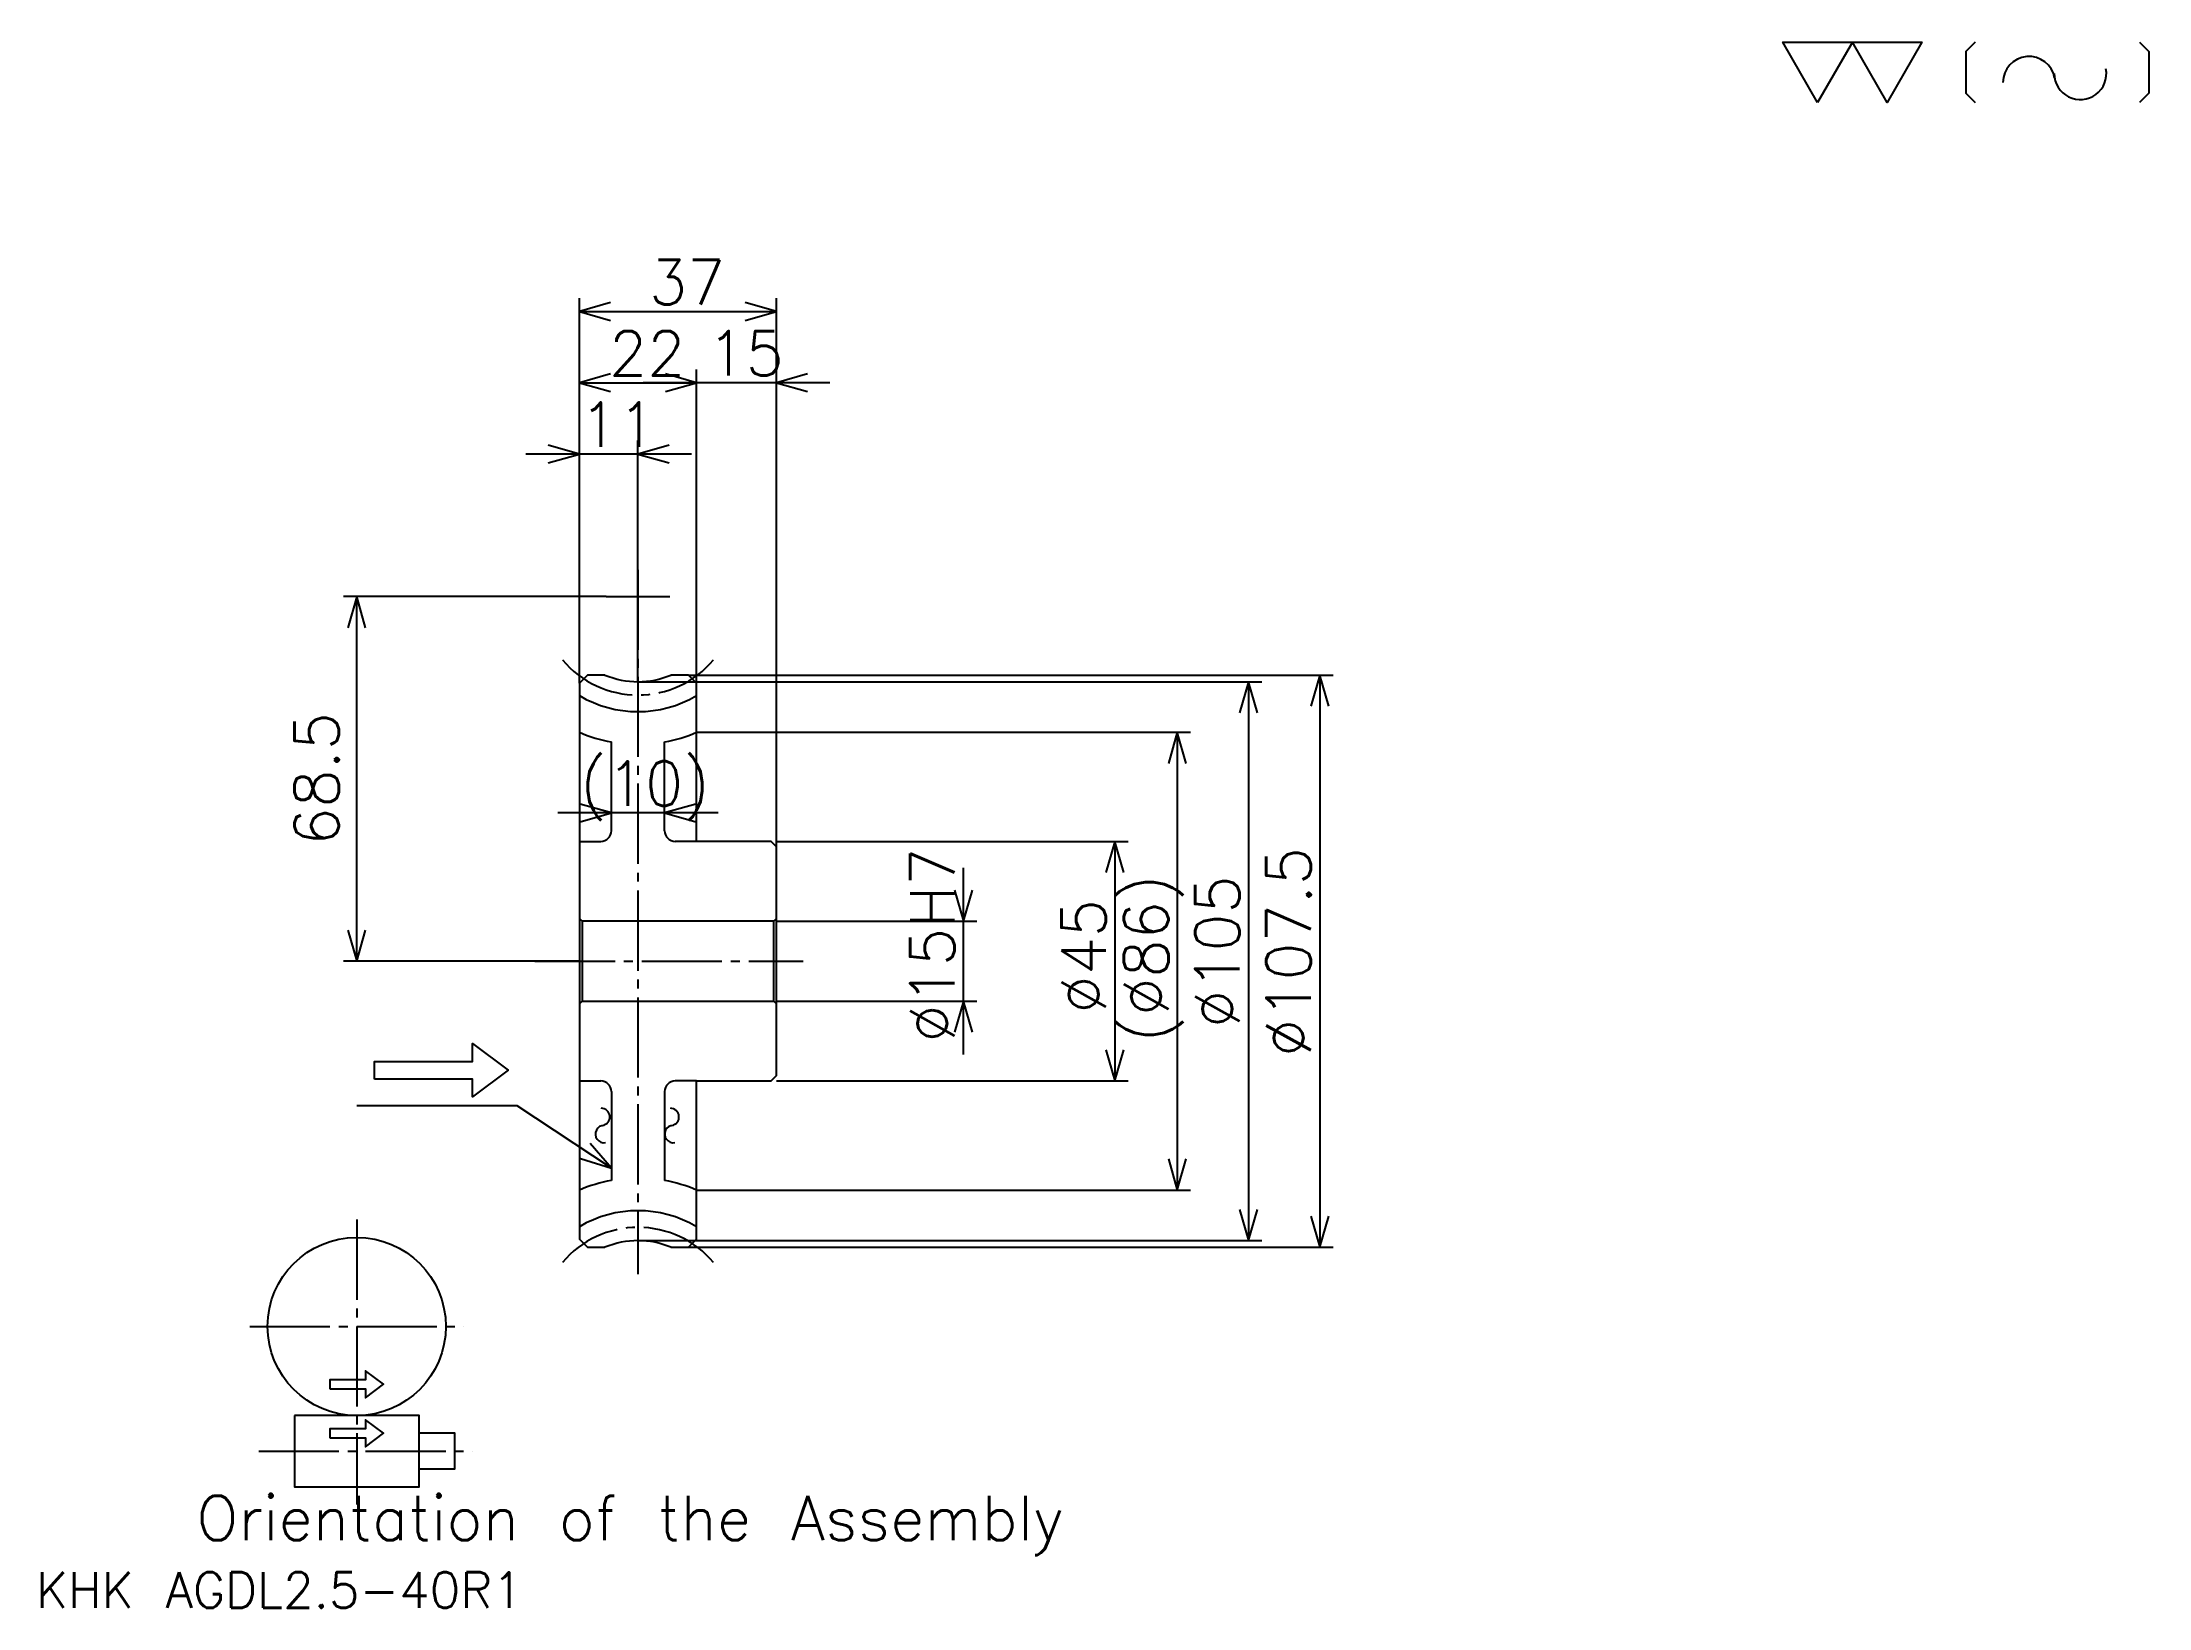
# Model space of a CAD drawing. Extents: x 18 to 414, y 18 to 313.
import ezdxf

# ---------------------------------------------------------------- set-up
doc = ezdxf.new("R2010")
doc.units = 0
doc.linetypes.add('DASHDOT', pattern=[20.081631, 15.061224, -1.673469, 1.673469, -1.673469])
doc.layers.get('0').update_dxf_attribs({"linetype": 'CONTINUOUS'})
doc.layers.add('DASHDOT', color=6, linetype='DASHDOT')
doc.styles.add('KANJI', font='TXT', dxfattribs={"bigfont": 'BIGFONT'})

msp = doc.modelspace()

# ---------------------------------------------------------------- linework, layer by layer
at = {"color": 5}
for p, q in [((118.81633, 193.64032), (118.81633, 264.451538)), ((118.81633, 261.941345), (155.81633, 261.941345)), ((155.81633, 193.64032), (155.81633, 264.451538)), ((140.81633, 193.64032), (140.81633, 251.063782)), ((118.81633, 248.553589), (140.81633, 248.553589)), ((165.857147, 248.553589), (130.775513, 248.553589)), ((118.81633, 193.64032), (118.81633, 237.676025)), ((129.81633, 208.39032), (129.81633, 237.676025)), ((139.857147, 235.165833), (108.775513, 235.165833)), ((123.836739, 208.39032), (74.469391, 208.39032)), ((76.979599, 139.89032), (76.979599, 208.39032)), ((129.81633, 192.39032), (129.81633, 208.39032)), ((118.81633, 192.14032), (118.81633, 193.64032)), ((129.81633, 192.39032), (155.81633, 192.39032)), ((139.31633, 193.64032), (155.81633, 193.64032)), ((140.81633, 192.14032), (140.81633, 193.64032)), ((155.81633, 193.64032), (260.408173, 193.64032)), ((155.81633, 161.39032), (155.81633, 193.64032)), ((155.81633, 192.39032), (247.020416, 192.39032)), ((244.510208, 192.39032), (244.510208, 87.39032)), ((257.897949, 193.64032), (257.897949, 86.14032)), ((140.81633, 182.89032), (155.81633, 182.89032)), ((155.81633, 182.89032), (233.63266, 182.89032)), ((231.122452, 182.89032), (231.122452, 96.89032)), ((144.857147, 167.737259), (114.775513, 167.737259)), ((155.81633, 162.39032), (221.918365, 162.39032)), ((219.408173, 162.39032), (219.408173, 117.39032)), ((190.959183, 122.349503), (190.959183, 157.431137)), ((155.81633, 147.39032), (193.469391, 147.39032)), ((118.81633, 139.89032), (74.469391, 139.89032)), ((155.81633, 132.39032), (193.469391, 132.39032)), ((155.81633, 117.39032), (221.918365, 117.39032)), ((140.81633, 96.89032), (155.81633, 96.89032)), ((155.81633, 96.89032), (233.63266, 96.89032)), ((129.81633, 87.39032), (155.81633, 87.39032)), ((155.81633, 87.39032), (247.020416, 87.39032)), ((139.31633, 86.14032), (155.81633, 86.14032)), ((155.81633, 86.14032), (260.408173, 86.14032))]:
    msp.add_line(p, q, dxfattribs=at)
at = {"color": 4}
for p, q in [((124.81633, 164.39032), (124.81633, 181.074158)), ((134.81633, 164.39032), (134.81633, 181.074158)), ((140.81633, 162.39032), (136.81633, 162.39032)), ((155.81633, 147.89032), (155.31633, 147.39032)), ((118.81633, 131.89032), (119.31633, 132.39032)), ((155.81633, 131.89032), (155.31633, 132.39032)), ((124.81633, 115.39032), (124.81633, 98.706482)), ((134.81633, 115.39032), (134.81633, 98.706482)), ((140.81633, 117.39032), (136.81633, 117.39032))]:
    msp.add_line(p, q, dxfattribs=at)
at = {"color": 7}
for points in [[(351.428558, 301.224487), (344.902039, 312.53714), (371.008148, 312.53714), (364.481628, 301.224487), (357.955078, 312.53714), (351.428558, 301.224487)], [(381.015503, 312.53714), (379.275085, 310.796722), (379.275085, 302.964905), (381.015503, 301.224487)], [(411.907745, 312.53714), (413.648163, 310.796722), (413.648163, 302.964905), (411.907745, 301.224487)]]:
    msp.add_lwpolyline(points, dxfattribs=at)
at = {"color": 5}
for points in [[(124.67347, 263.614807), (118.81633, 261.941345), (124.67347, 260.267883)], [(149.959183, 260.267883), (155.81633, 261.941345), (149.959183, 263.614807)], [(124.67347, 250.227051), (118.81633, 248.553589), (124.67347, 246.880127)], [(134.959183, 246.880127), (140.81633, 248.553589), (134.959183, 250.227051)], [(134.959183, 246.880127), (140.81633, 248.553589), (134.959183, 250.227051)], [(161.673477, 250.227051), (155.81633, 248.553589), (161.673477, 246.880127)], [(112.95919, 233.492371), (118.81633, 235.165833), (112.95919, 236.839294)], [(135.673477, 236.839294), (129.81633, 235.165833), (135.673477, 233.492371)], [(78.653061, 202.533173), (76.979599, 208.39032), (75.306122, 202.533173)], [(246.183685, 186.533173), (244.510208, 192.39032), (242.836731, 186.533173)], [(259.571411, 187.783173), (257.897949, 193.64032), (256.224487, 187.783173)], [(232.795929, 177.033173), (231.122452, 182.89032), (229.448975, 177.033173)], [(118.95919, 166.063782), (124.81633, 167.737259), (118.95919, 169.410736)], [(140.673477, 169.410736), (134.81633, 167.737259), (140.673477, 166.063782)], [(221.081635, 156.533173), (219.408173, 162.39032), (217.734695, 156.533173)], [(189.285706, 153.247467), (190.959183, 147.39032), (192.63266, 153.247467)], [(75.306122, 145.747467), (76.979599, 139.89032), (78.653061, 145.747467)], [(192.63266, 126.533173), (190.959183, 132.39032), (189.285706, 126.533173)], [(80.326538, 117.725014), (80.326538, 121.071953), (98.734695, 121.071953), (98.734695, 124.418892), (105.428574, 119.398483), (98.734695, 114.378075), (98.734695, 117.725014), (80.326538, 117.725014)], [(217.734695, 123.247467), (219.408173, 117.39032), (221.081635, 123.247467)], [(124.81633, 100.990318), (107.102043, 112.704605), (76.979599, 112.704605)], [(119.007729, 102.825211), (124.81633, 100.990318), (120.853874, 105.616936)], [(229.448975, 102.747467), (231.122452, 96.89032), (232.795929, 102.747467)], [(242.836731, 93.247467), (244.510208, 87.39032), (246.183685, 93.247467)], [(256.224487, 91.997467), (257.897949, 86.14032), (259.571411, 91.997467)], [(71.959183, 59.563789), (78.653061, 59.563789), (78.653061, 57.89032), (82, 60.40052), (78.653061, 62.910728), (78.653061, 61.237259), (71.959183, 61.237259), (71.959183, 59.563789)], [(65.265305, 54.543381), (65.265305, 41.155624), (88.693878, 41.155624), (88.693878, 54.543381), (65.265305, 54.543381)], [(71.959183, 50.359711), (78.653061, 50.359711), (78.653061, 48.686241), (82, 51.196442), (78.653061, 53.70665), (78.653061, 52.03318), (71.959183, 52.03318), (71.959183, 50.359711)], [(88.693878, 44.502563), (95.387756, 44.502563), (95.387756, 51.196442), (88.693878, 51.196442)]]:
    msp.add_lwpolyline(points, dxfattribs=at)
at = {"color": 4}
for points in [[(123.616531, 193.64032), (120.31633, 193.64032), (118.81633, 192.14032), (118.81633, 131.89032)], [(136.016129, 86.14032), (139.31633, 86.14032), (140.81633, 87.64032), (140.81633, 117.39032), (154.81633, 117.39032), (155.81633, 118.39032), (155.81633, 161.39032), (154.81633, 162.39032), (140.81633, 162.39032), (140.81633, 192.14032), (139.31633, 193.64032), (136.016129, 193.64032)], [(118.81633, 162.39032), (122.81633, 162.39032)], [(118.81633, 147.89032), (119.31633, 147.39032), (119.31633, 132.39032), (155.31633, 132.39032), (155.31633, 147.39032), (119.31633, 147.39032)], [(118.81633, 131.89032), (118.81633, 87.64032), (120.31633, 86.14032), (123.616531, 86.14032)], [(118.81633, 117.39032), (122.81633, 117.39032)]]:
    msp.add_lwpolyline(points, dxfattribs=at)
at = {"color": 5}
msp.add_circle((76.979599, 71.278076), 16.734694, dxfattribs=at)
at = {"color": 7}
for centre, radius, start, end in [((391.131622, 304.943054), 4.894898, 10, 180), ((400.772675, 306.643036), 4.894898, 180, 10), ((122.884636, 110.63369), 1.631633, 280, 90), ((135.896881, 110.63369), 1.631633, 280, 90), ((123.451294, 107.419998), 1.631633, 90, 280), ((136.463531, 107.419998), 1.631633, 90, 280)]:
    msp.add_arc(centre, radius, start, end, dxfattribs=at)
at = {"color": 4}
for centre, radius, start, end in [((129.81633, 208.39032), 16, 247.20175188, 292.79824812), ((129.81633, 208.39032), 21.625, 239.42468485, 300.57531515), ((129.81633, 208.39032), 27.77, 246.66595814, 259.62730349), ((129.81633, 208.39032), 27.77, 280.37269651, 293.33404186), ((122.81633, 164.39032), 2, 270, 0), ((136.81633, 164.39032), 2, 180, 270), ((136.81633, 164.39032), 2, 180, 270), ((122.81633, 115.39032), 2, 0, 90), ((136.81633, 115.39032), 2, 90, 180), ((136.81633, 115.39032), 2, 90, 180), ((129.81633, 71.39032), 27.77, 100.37269651, 113.33404186), ((129.81633, 71.39032), 27.77, 66.66595814, 79.62730349), ((129.81633, 71.39032), 21.625, 59.42468485, 120.57531515), ((129.81633, 71.39032), 16, 67.20175188, 112.79824812)]:
    msp.add_arc(centre, radius, start, end, dxfattribs=at)
at = {"layer": 'DASHDOT', "color": 7}
for p, q in [((129.81633, 213.410736), (129.81633, 81.119911)), ((123.836739, 208.39032), (135.795929, 208.39032)), ((110.448982, 139.89032), (160.836731, 139.89032)), ((76.979599, 91.359711), (76.979599, 37.808685)), ((56.897964, 71.278076), (97.061226, 71.278076)), ((58.57143, 47.849503), (98.734695, 47.849503))]:
    msp.add_line(p, q, dxfattribs=at)
for centre, start, end in [((129.81633, 208.39032), 220.00000049, 319.99999751), ((129.81633, 71.39032), 40.00000249, 139.99999951)]:
    msp.add_arc(centre, 18.5, start, end, dxfattribs=at)

# ---------------------------------------------------------------- texts
at = {"color": 7, "style": 'KANJI'}
for s, height, p in [('37', 8.367347, (131.877548, 263.280121)), ('22', 8.367347, (124.377556, 249.892365)), ('15', 8.367347, (142.877548, 249.892365)), ('11', 8.367347, (118.877556, 236.504608)), ('(10)', 8.367347, (118.938782, 169.076035)), ('Orientation of the Assembly', 8.367347, (46.857147, 31.114807)), ('KHK AGDL2.5-40R1', 6.693878, (16.734694, 18.408163))]:
    msp.add_text(s, height=height, dxfattribs=at).set_placement(p)
for s, p in [('68.5', (73.63266, 161.589294)), ('%%c15H7', (189.285706, 124.619911)), ('%%c107.5', (256.224487, 121.90052)), ('(%%c86)', (229.448975, 124.619911)), ('%%c105', (242.836731, 127.339302)), ('%%c45', (217.734695, 130.058685))]:
    msp.add_text(s, height=8.367347, rotation=90, dxfattribs=at).set_placement(p)

doc.saveas('drawing.dxf')
